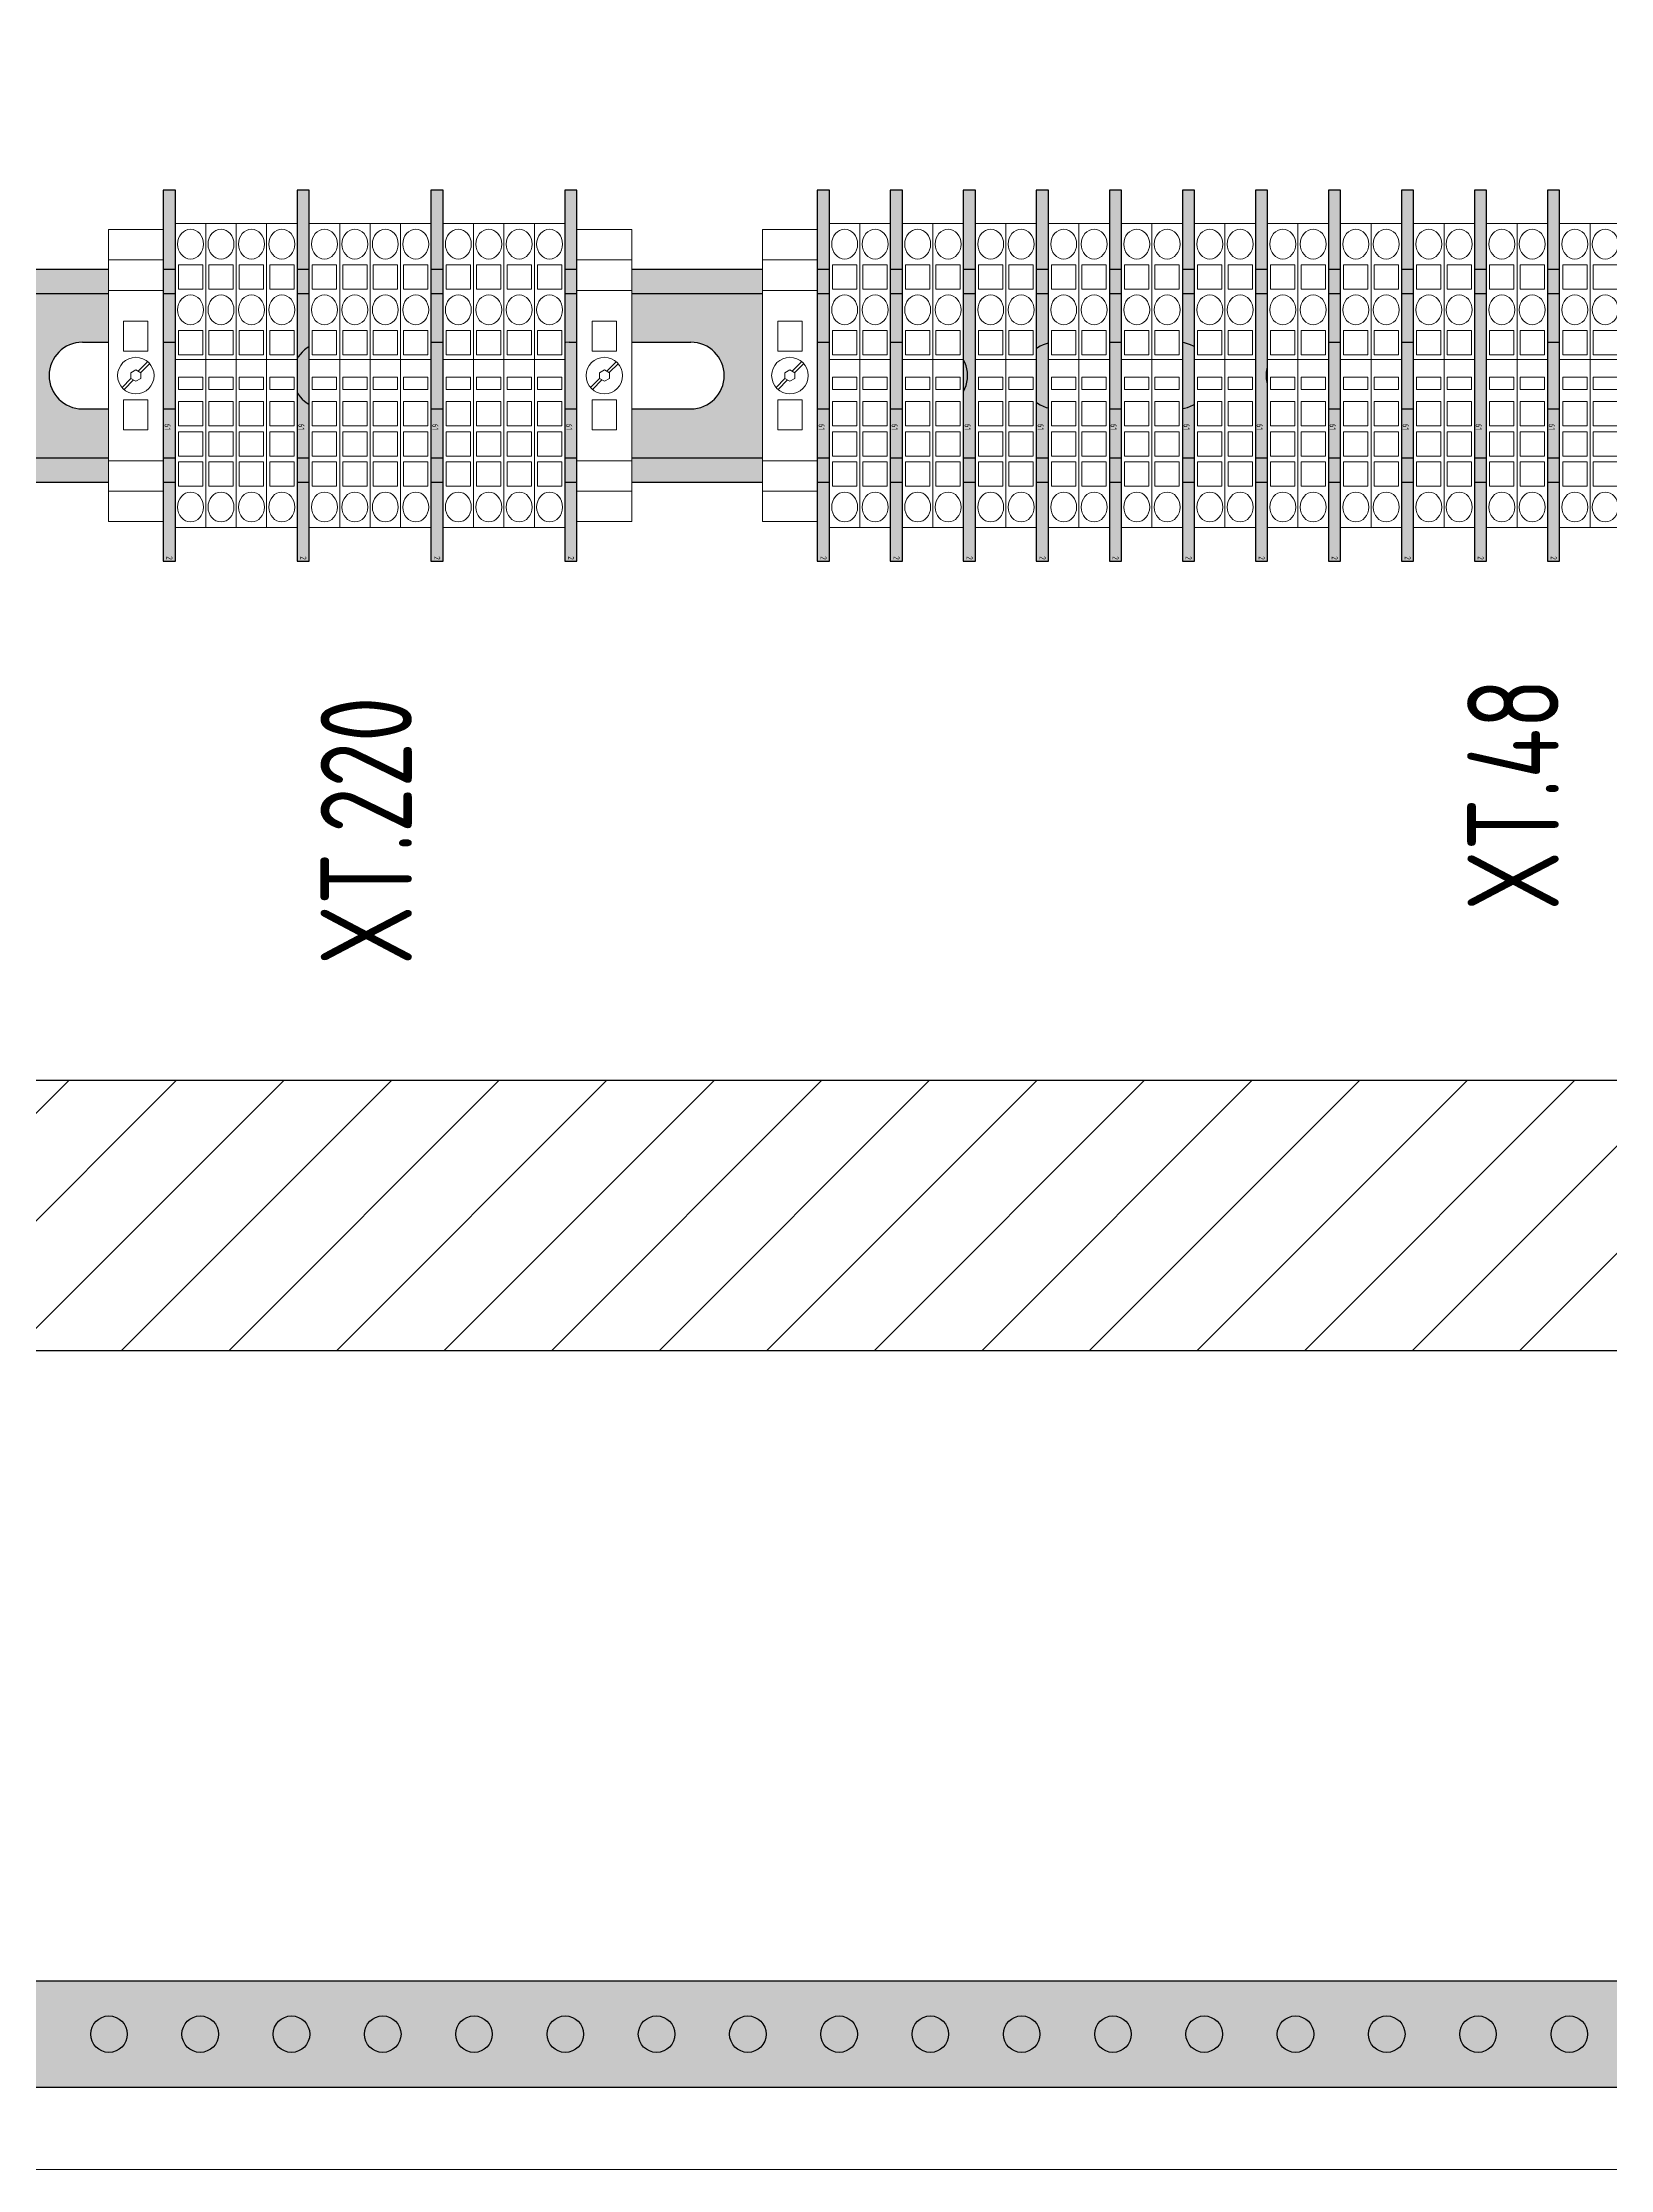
# Model space of a CAD drawing. Header units: millimetres. Extents: x 1414 to 7445, y -6250 to 7681.
# Drawn here: x 2520.69 to 2546.46, y -6068.64 to -6033.68 of the extents above; entities that cross this region are included whole.
import ezdxf

# ---------------------------------------------------------------- set-up
doc = ezdxf.new("R2010")
doc.units = ezdxf.units.MM
doc.set_wipeout_variables(frame=1)
doc.layers.add('Схемы и шкафы', color=7, linetype='Continuous')
doc.styles.get("Standard").update_dxf_attribs({"font": 'romans.shx', "width": 0.7, "height": 2.5})

# ---------------------------------------------------------------- blocks, each defined once
blk = doc.blocks.new('A$C0D7F3277')
at = {"color": 0, "lineweight": 0}
blk.add_lwpolyline([(13.717, 210.906), (64.717, 210.906), (64.717, 21.871), (13.717, 21.871)], close=True, dxfattribs=at)
blk = doc.blocks.new('*U77')
at = {"color": 0, "lineweight": 0}
blk.add_blockref('A$C0D7F3277', (1.386, 10.603), dxfattribs=at)
blk = doc.blocks.new('Din-рейка')
at = {"true_color": 0xffffff}
h = blk.add_hatch(color=7, dxfattribs=at)
h.paths.add_polyline_path([(51, 3.1), (51, 3.5), (0, 3.5), (0, 3.1)])
h.paths.add_polyline_path([(0, 3.1), (0, 0.4), (51, 0.4), (51, 3.1)])
h.paths.add_polyline_path([(12.388, 1.203), (10.388, 1.203, -1), (10.388, 2.297), (12.388, 2.297, -1)], flags=16)
h.paths.add_polyline_path([(14.388, 2.297), (16.388, 2.297, -1), (16.388, 1.203), (14.388, 1.203, -1)], flags=16)
h.paths.add_polyline_path([(8.388, 1.203), (6.388, 1.203, -1), (6.388, 2.297), (8.388, 2.297, -1)], flags=16)
h.paths.add_polyline_path([(18.388, 2.297), (20.388, 2.297, -1), (20.388, 1.203), (18.388, 1.203, -1)], flags=16)
h.paths.add_polyline_path([(4.388, 1.203), (2.388, 1.203, -1), (2.388, 2.297), (4.388, 2.297, -1)], flags=16)
h.paths.add_polyline_path([(22.388, 2.297), (24.388, 2.297, -1), (24.388, 1.203), (22.388, 1.203, -1)], flags=16)
h.paths.add_polyline_path([(26.388, 2.297), (28.388, 2.297, -1), (28.388, 1.203), (26.388, 1.203, -1)], flags=16)
h.paths.add_polyline_path([(30.388, 2.297), (32.388, 2.297, -1), (32.388, 1.203), (30.388, 1.203, -1)], flags=16)
h.paths.add_polyline_path([(34.388, 2.297), (36.388, 2.297, -1), (36.388, 1.203), (34.388, 1.203, -1)], flags=16)
h.paths.add_polyline_path([(38.388, 2.297), (40.388, 2.297, -1), (40.388, 1.203), (38.388, 1.203, -1)], flags=16)
h.paths.add_polyline_path([(42.388, 2.297), (44.388, 2.297, -1), (44.388, 1.203), (42.388, 1.203, -1)], flags=16)
h.paths.add_polyline_path([(46.388, 2.297), (48.388, 2.297, -1), (48.388, 1.203), (46.388, 1.203, -1)], flags=16)
h.paths.add_polyline_path([(0, 0.4), (0, 0), (51, 0), (51, 0.4)])
at = {"color": 0}
for p, q in [((0, 3.5), (48.528, 3.5)), ((0, 3.5), (51, 3.5)), ((0, 3.1), (51, 3.1)), ((10.388, 2.297), (12.388, 2.297)), ((14.388, 2.297), (16.388, 2.297)), ((18.388, 2.297), (20.388, 2.297)), ((22.388, 2.297), (24.388, 2.297)), ((26.388, 2.297), (28.388, 2.297)), ((30.388, 2.297), (32.388, 2.297)), ((34.388, 2.297), (36.388, 2.297)), ((10.388, 1.203), (12.388, 1.203)), ((14.388, 1.203), (16.388, 1.203)), ((18.388, 1.203), (20.388, 1.203)), ((22.388, 1.203), (24.388, 1.203)), ((26.388, 1.203), (28.388, 1.203)), ((30.388, 1.203), (32.388, 1.203)), ((34.388, 1.203), (36.388, 1.203)), ((0, 0.4), (51, 0.4)), ((0, 0), (51, 0))]:
    blk.add_line(p, q, dxfattribs=at)
for centre, start, end in [((10.388, 1.75), 90, 270), ((12.388, 1.75), 270, 90), ((14.388, 1.75), 90, 270), ((16.388, 1.75), 270, 90), ((18.388, 1.75), 90, 270), ((20.388, 1.75), 270, 90), ((22.388, 1.75), 90, 270), ((24.388, 1.75), 270, 90), ((26.388, 1.75), 90, 270), ((28.388, 1.75), 270, 90), ((30.388, 1.75), 90, 270), ((32.388, 1.75), 270, 90), ((34.388, 1.75), 90, 270)]:
    blk.add_arc(centre, 0.547, start, end, dxfattribs=at)
blk = doc.blocks.new('*U140')
at = {"color": 0}
blk.add_blockref('Din-рейка', (0, 0), dxfattribs=at)
blk = doc.blocks.new('A$C79625C4B')
blk.add_wipeout([(0, 48), (9, 48), (9, 0), (0, 0)])
at = {"color": 0, "lineweight": 20}
for p, q in [((9, 43), (0, 43)), ((9, 38), (0, 38)), ((4.89, 24.72), (6.47, 26.3)), ((5.31, 24.48), (6.8, 25.97)), ((2.23, 22.06), (3.69, 23.52)), ((2.56, 21.73), (4.11, 23.28)), ((9, 10), (0, 10)), ((9, 5), (0, 5))]:
    blk.add_line(p, q, dxfattribs=at)
for points in [[(9, 48), (0, 48), (0, 0), (9, 0)], [(6.5, 32.92), (2.5, 32.92), (2.5, 28), (6.5, 28)], [(6.5, 15.08), (2.5, 15.08), (2.5, 20), (6.5, 20)]]:
    blk.add_lwpolyline(points, close=True, dxfattribs=at)
at = {"color": 0, "lineweight": 20, "flags": 128}
blk.add_lwpolyline([(4.5, 24.94), (3.68, 24.47), (3.68, 23.53), (4.5, 23.06), (5.32, 23.53), (5.32, 24.47)], close=True, dxfattribs=at)
at = {"color": 0, "lineweight": 20}
blk.add_circle((4.5, 24), 3, dxfattribs=at)
blk = doc.blocks.new('A$C053C11C2')
blk.add_wipeout([(0, 50), (5, 50), (5, 0), (0, 0)])
at = {"color": 0, "lineweight": 20}
blk.add_line((0, 27.65), (5, 27.65), dxfattribs=at)
for points in [[(0, 50), (5, 50), (5, 0), (0, 0)], [(4.5, 43.2), (0.5, 43.2), (0.5, 39.2), (4.5, 39.2)], [(4.5, 32.4), (0.5, 32.4), (0.5, 28.4), (4.5, 28.4)], [(4.5, 22.72), (0.5, 22.72), (0.5, 24.72), (4.5, 24.72)], [(4.5, 16.72), (0.5, 16.72), (0.5, 20.72), (4.5, 20.72)], [(4.5, 11.76), (0.5, 11.76), (0.5, 15.76), (4.5, 15.76)], [(4.5, 6.8), (0.5, 6.8), (0.5, 10.8), (4.5, 10.8)]]:
    blk.add_lwpolyline(points, close=True, dxfattribs=at)
at = {"color": 0, "lineweight": 20, "extrusion": (0, 0, -1)}
for centre in [(2.5, 46.61), (2.5, 35.81)]:
    blk.add_ellipse(centre, major_axis=(0, 2.45), ratio=0.868447, dxfattribs=at)
at = {"color": 0, "lineweight": 20}
blk.add_ellipse((2.5, 3.39), major_axis=(0, -2.45), ratio=0.868447, dxfattribs=at)
blk = doc.blocks.new('разделитель феникс')
at = {"true_color": 0x4c7664}
blk.add_hatch(color=117, dxfattribs=at).paths.add_polyline_path([(6.1, 0.2), (0, 0.2), (0, 0), (6.1, 0)])
blk.add_lwpolyline([(6.1, 0.2), (0, 0.2), (0, 0), (6.1, 0)], close=True)
at = {"char_height": 0.1, "attachment_point": 1}
for s, insert, width in [('61', (3.841, 0.122), 0.21915), ('2', (6.019, 0.153), 0.06426)]:
    blk.add_mtext(s, dxfattribs=dict(at, insert=insert, width=width))
blk = doc.blocks.new('шина_заземления')
at = {"layer": 'Схемы и шкафы', "true_color": 0xffffff}
h = blk.add_hatch(color=7, dxfattribs=at)
h.dxf.hatch_style = 2
h.paths.add_polyline_path([(0, 1.75), (51, 1.75), (51, 0), (0, 0)])
at = {"layer": 'Схемы и шкафы', "color": 0, "linetype": 'ByBlock', "lineweight": -2}
blk.add_lwpolyline([(0, 1.75), (51, 1.75), (51, 0), (0, 0)], close=True, dxfattribs=at)
for centre in [(10.824, 0.875), (12.324, 0.875), (13.824, 0.875), (15.324, 0.875), (16.824, 0.875), (18.324, 0.875), (19.824, 0.875), (21.324, 0.875), (22.824, 0.875), (24.324, 0.875), (25.824, 0.875), (27.324, 0.875), (28.824, 0.875), (30.324, 0.875), (31.824, 0.875), (33.324, 0.875), (34.824, 0.875)]:
    blk.add_circle(centre, 0.3, dxfattribs=at)
blk = doc.blocks.new('кабель канал')
at = {"layer": 'Схемы и шкафы', "color": 252}
for p, q in [((1349.761, 1048.201), (1397.761, 1048.201)), ((1349.761, 1043.756), (1349.761, 1048.201)), ((1397.761, 1048.201), (1397.761, 1043.756)), ((1397.761, 1043.756), (1349.761, 1043.756))]:
    blk.add_line(p, q, dxfattribs=at)
at = {"layer": 'Схемы и шкафы', "color": 252, "linetype": 'Continuous'}
for p, q in [((1349.761, 1044.569), (1353.393, 1048.201)), ((1349.761, 1046.337), (1351.625, 1048.201)), ((1350.716, 1043.756), (1355.161, 1048.201)), ((1351.917, 1046.726), (1353.393, 1048.201)), ((1351.917, 1044.958), (1355.161, 1048.201)), ((1352.484, 1043.756), (1356.929, 1048.201)), ((1354.251, 1043.756), (1358.696, 1048.201)), ((1356.019, 1043.756), (1360.464, 1048.201)), ((1357.787, 1043.756), (1362.232, 1048.201)), ((1359.555, 1043.756), (1364, 1048.201)), ((1361.323, 1043.756), (1365.768, 1048.201)), ((1363.09, 1043.756), (1367.535, 1048.201)), ((1364.858, 1043.756), (1369.303, 1048.201)), ((1366.626, 1043.756), (1371.071, 1048.201)), ((1368.394, 1043.756), (1372.839, 1048.201)), ((1370.161, 1043.756), (1374.606, 1048.201)), ((1371.929, 1043.756), (1376.374, 1048.201)), ((1373.697, 1043.756), (1378.142, 1048.201)), ((1375.465, 1043.756), (1379.91, 1048.201)), ((1377.232, 1043.756), (1381.677, 1048.201)), ((1379, 1043.756), (1383.445, 1048.201)), ((1380.768, 1043.756), (1385.213, 1048.201)), ((1382.536, 1043.756), (1386.981, 1048.201)), ((1384.303, 1043.756), (1388.749, 1048.201)), ((1386.071, 1043.756), (1390.516, 1048.201)), ((1387.839, 1043.756), (1392.284, 1048.201)), ((1389.607, 1043.756), (1394.052, 1048.201)), ((1391.375, 1043.756), (1395.82, 1048.201)), ((1393.142, 1043.756), (1397.587, 1048.201)), ((1394.91, 1043.756), (1397.761, 1046.607)), ((1396.678, 1043.756), (1397.761, 1044.839))]:
    blk.add_line(p, q, dxfattribs=at)

msp = doc.modelspace()

# ---------------------------------------------------------------- block references
at = {"rotation": 270}
for p in [(2534.622, -6036.101), (2535.822, -6036.101), (2537.022, -6036.101), (2538.222, -6036.101), (2539.422, -6036.101), (2540.622, -6036.101), (2541.822, -6036.101), (2543.022, -6036.101), (2544.222, -6036.101), (2545.422, -6036.101)]:
    msp.add_blockref('разделитель феникс', p, dxfattribs=at)
msp.add_blockref('*U140', (2510.957, -6040.901))
at = {"layer": 'Схемы и шкафы', "color": 0, "lineweight": 20, "ltscale": 100}
msp.add_blockref('*U77', (2495.854, -6101.114), dxfattribs=at)
at = {"layer": 'Схемы и шкафы', "lineweight": 30}
msp.add_blockref('кабель канал', (1164.196, -7098.937), dxfattribs=at)
at = {"layer": 'Схемы и шкафы', "color": 94, "lineweight": 30}
msp.add_blockref('шина_заземления', (2510.957, -6067.292), dxfattribs=at)

# ---------------------------------------------------------------- texts
at = {"lineweight": 20, "char_height": 1.5, "width": 13.27899, "attachment_point": 5, "rotation": 90}
for s, insert in [('XT.48', (2544.857, -6046.039)), ('XT.220', (2526.009, -6046.635))]:
    msp.add_mtext(s, dxfattribs=dict(at, insert=insert))

# ---------------------------------------------------------------- next in the draw order: block references
at = {"color": 18, "lineweight": 40, "true_color": 0x000000, "xscale": 0.1000000000003638, "yscale": 0.1000000000003638, "zscale": 0.1000000000003638}
for p in [(2521.773, -6041.551), (2529.473, -6041.551), (2532.522, -6041.551)]:
    msp.add_blockref('A$C79625C4B', p, dxfattribs=at)
at = {"color": 1, "lineweight": 40, "xscale": 0.1000000000003638, "yscale": 0.1000000000003638, "zscale": 0.1000000000003638}
for p in [(2524.373, -6041.651), (2533.622, -6041.651), (2534.822, -6041.651), (2536.022, -6041.651), (2537.222, -6041.651), (2538.422, -6041.651), (2539.622, -6041.651), (2540.822, -6041.651), (2542.022, -6041.651), (2543.222, -6041.651), (2544.422, -6041.651), (2545.622, -6041.651)]:
    msp.add_blockref('A$C053C11C2', p, dxfattribs=at)
at = {"color": 5, "lineweight": 40, "xscale": 0.1000000000003638, "yscale": 0.1000000000003638, "zscale": 0.1000000000003638}
msp.add_blockref('A$C053C11C2', (2526.573, -6041.651), dxfattribs=at)
at = {"color": 2, "lineweight": 40, "xscale": 0.1000000000003638, "yscale": 0.1000000000003638, "zscale": 0.1000000000003638}
msp.add_blockref('A$C053C11C2', (2528.773, -6041.651), dxfattribs=at)

# ---------------------------------------------------------------- next in the draw order: block references
at = {"rotation": 270}
for p in [(2522.673, -6036.101), (2524.873, -6036.101), (2527.073, -6036.101), (2529.273, -6036.101), (2533.422, -6036.101)]:
    msp.add_blockref('разделитель феникс', p, dxfattribs=at)
at = {"color": 1, "lineweight": 40, "xscale": 0.1000000000003638, "yscale": 0.1000000000003638, "zscale": 0.1000000000003638}
msp.add_blockref('A$C053C11C2', (2523.873, -6041.651), dxfattribs=at)
at = {"color": 5, "lineweight": 40, "xscale": 0.1000000000003638, "yscale": 0.1000000000003638, "zscale": 0.1000000000003638}
for p in [(2526.073, -6041.651), (2534.122, -6041.651), (2535.322, -6041.651), (2536.522, -6041.651), (2537.722, -6041.651), (2538.922, -6041.651), (2540.122, -6041.651), (2541.322, -6041.651), (2542.522, -6041.651), (2543.722, -6041.651), (2544.922, -6041.651), (2546.122, -6041.651)]:
    msp.add_blockref('A$C053C11C2', p, dxfattribs=at)
at = {"color": 2, "lineweight": 40, "xscale": 0.1000000000003638, "yscale": 0.1000000000003638, "zscale": 0.1000000000003638}
msp.add_blockref('A$C053C11C2', (2528.273, -6041.651), dxfattribs=at)

# ---------------------------------------------------------------- next in the draw order: block references
at = {"color": 1, "lineweight": 40, "xscale": 0.1000000000003638, "yscale": 0.1000000000003638, "zscale": 0.1000000000003638}
msp.add_blockref('A$C053C11C2', (2523.373, -6041.651), dxfattribs=at)
at = {"color": 5, "lineweight": 40, "xscale": 0.1000000000003638, "yscale": 0.1000000000003638, "zscale": 0.1000000000003638}
msp.add_blockref('A$C053C11C2', (2525.573, -6041.651), dxfattribs=at)
at = {"color": 2, "lineweight": 40, "xscale": 0.1000000000003638, "yscale": 0.1000000000003638, "zscale": 0.1000000000003638}
msp.add_blockref('A$C053C11C2', (2527.773, -6041.651), dxfattribs=at)

# ---------------------------------------------------------------- next in the draw order: block references
at = {"color": 1, "lineweight": 40, "xscale": 0.1000000000003638, "yscale": 0.1000000000003638, "zscale": 0.1000000000003638}
msp.add_blockref('A$C053C11C2', (2522.873, -6041.651), dxfattribs=at)
at = {"color": 5, "lineweight": 40, "xscale": 0.1000000000003638, "yscale": 0.1000000000003638, "zscale": 0.1000000000003638}
msp.add_blockref('A$C053C11C2', (2525.073, -6041.651), dxfattribs=at)
at = {"color": 2, "lineweight": 40, "xscale": 0.1000000000003638, "yscale": 0.1000000000003638, "zscale": 0.1000000000003638}
msp.add_blockref('A$C053C11C2', (2527.273, -6041.651), dxfattribs=at)

doc.saveas('drawing.dxf')
